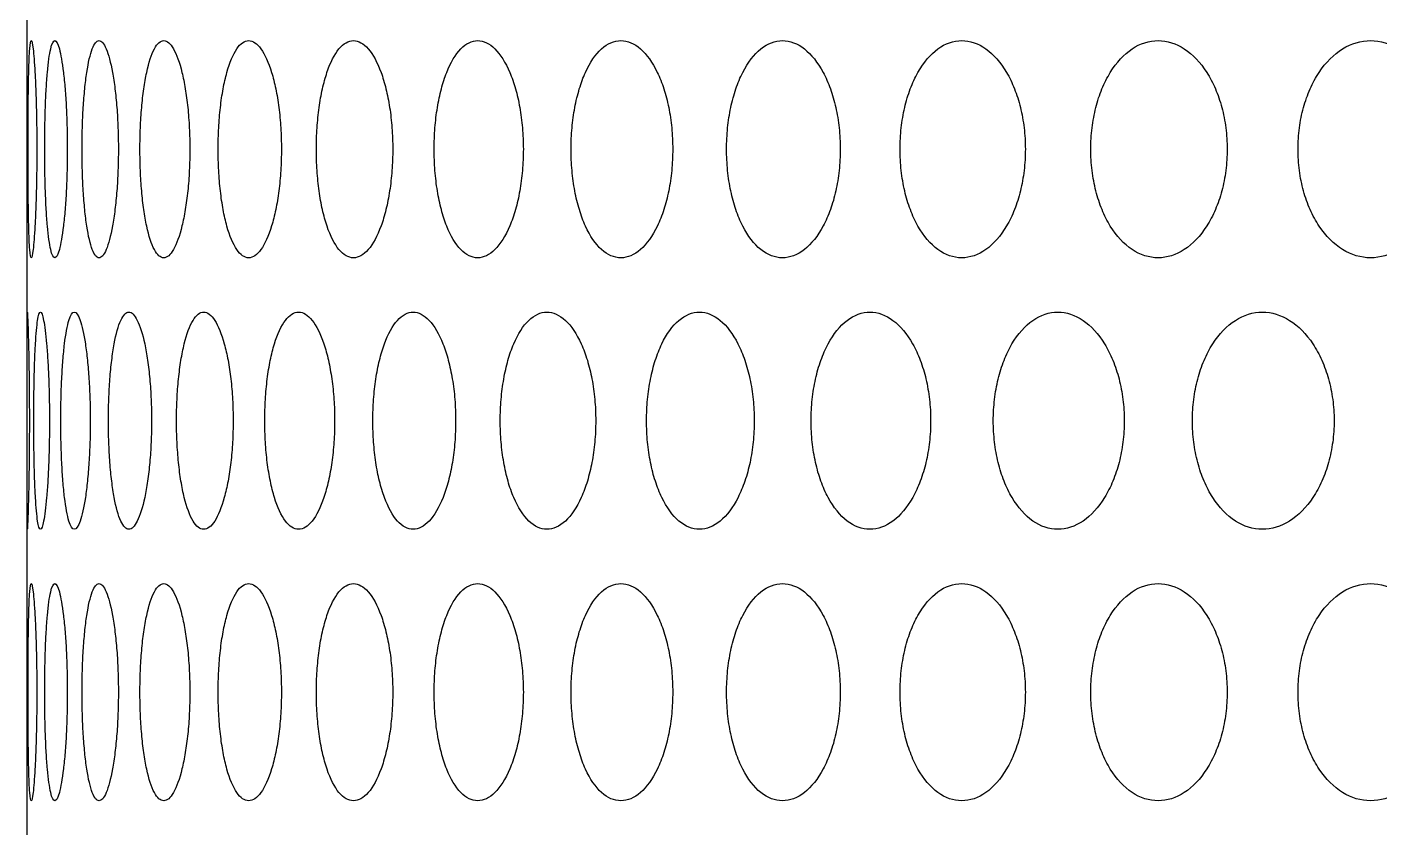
# Model space of a CAD drawing. Header units: millimetres. Extents: x 324 to 7054, y -67 to 2159.
# Drawn here: x 543.51 to 593.34, y 534 to 563.5 of the extents above; entities that cross this region are included whole.
import ezdxf

# ---------------------------------------------------------------- set-up
doc = ezdxf.new("R2010")
doc.units = ezdxf.units.MM
doc.header["$LTSCALE"] = 153.67
doc.layers.get('0').update_dxf_attribs({"linetype": 'CONTINUOUS'})
doc.layers.add('02___PRT_ALL_AXES', color=7, linetype='CONTINUOUS')

msp = doc.modelspace()

# ---------------------------------------------------------------- linework, layer by layer
at = {"linetype": 'Continuous'}
msp.add_line((543.51376, 232.49176), (543.51376, 776), dxfattribs=at)
at = {"layer": '02___PRT_ALL_AXES', "linetype": 'Continuous'}
for points, knots in [([(543.54897, 559), (543.54898, 559.26583), (543.54997, 559.78945), (543.55458, 560.54514), (543.56255, 561.23528), (543.57847, 562.04859), (543.60958, 562.7909), (543.66656, 563.10456), (543.73722, 562.79082), (543.79596, 562.05038), (543.83408, 561.2386), (543.85614, 560.54817), (543.8703, 559.79095), (543.87352, 559.2663), (543.87355, 559)], [0, 0, 0, 0, 0.0625, 0.125, 0.1875, 0.25, 0.375, 0.5, 0.625, 0.75, 0.8125, 0.875, 0.9375, 1, 1, 1, 1]), ([(544.1631, 559), (544.16313, 559.26583), (544.16742, 559.78945), (544.1867, 560.54514), (544.21818, 561.23528), (544.27648, 562.04859), (544.37808, 562.7909), (544.5352, 563.10456), (544.70566, 562.79082), (544.83471, 562.05038), (544.9151, 561.2386), (544.96067, 560.54817), (544.98953, 559.79095), (544.99606, 559.2663), (544.9961, 559)], [0, 0, 0, 0, 0.0625, 0.125, 0.1875, 0.25, 0.375, 0.5, 0.625, 0.75, 0.8125, 0.875, 0.9375, 1, 1, 1, 1]), ([(545.53917, 559), (545.53923, 559.26583), (545.5468, 559.78945), (545.58068, 560.54514), (545.63554, 561.23528), (545.73598, 562.04859), (545.90767, 562.7909), (546.1643, 563.10456), (546.43388, 562.79082), (546.63272, 562.05038), (546.75506, 561.2386), (546.82397, 560.54817), (546.8674, 559.79095), (546.87721, 559.2663), (546.87727, 559)], [0, 0, 0, 0, 0.0625, 0.125, 0.1875, 0.25, 0.375, 0.5, 0.625, 0.75, 0.8125, 0.875, 0.9375, 1, 1, 1, 1]), ([(547.67169, 559), (547.67177, 559.26583), (547.6826, 559.78945), (547.73093, 560.54514), (547.80896, 561.23528), (547.95114, 562.04859), (548.19223, 562.7909), (548.54734, 563.10456), (548.91497, 562.79082), (549.1828, 562.05038), (549.34661, 561.2386), (549.43857, 560.54817), (549.4964, 559.79095), (549.50944, 559.2663), (549.50953, 559)], [0, 0, 0, 0, 0.0625, 0.125, 0.1875, 0.25, 0.375, 0.5, 0.625, 0.75, 0.8125, 0.875, 0.9375, 1, 1, 1, 1]), ([(550.55212, 559), (550.55221, 559.26583), (550.56625, 559.78945), (550.62886, 560.54514), (550.72974, 561.23528), (550.91309, 562.04859), (551.22262, 562.7909), (551.67478, 563.10456), (552.13898, 562.79082), (552.47474, 562.05038), (552.67935, 561.2386), (552.794, 560.54817), (552.866, 559.79095), (552.88223, 559.2663), (552.88234, 559)], [0, 0, 0, 0, 0.0625, 0.125, 0.1875, 0.25, 0.375, 0.5, 0.625, 0.75, 0.8125, 0.875, 0.9375, 1, 1, 1, 1]), ([(554.16892, 559), (554.16904, 559.26583), (554.18623, 559.78945), (554.26285, 560.54514), (554.38618, 561.23528), (554.60997, 562.04859), (554.98669, 562.7909), (555.53411, 563.10456), (556.09303, 562.79082), (556.49536, 562.05038), (556.73996, 561.2386), (556.87683, 560.54817), (556.96272, 559.79095), (556.98207, 559.2663), (556.9822, 559)], [0, 0, 0, 0, 0.0625, 0.125, 0.1875, 0.25, 0.375, 0.5, 0.625, 0.75, 0.8125, 0.875, 0.9375, 1, 1, 1, 1]), ([(558.50763, 559), (558.50776, 559.26583), (558.52804, 559.78945), (558.61837, 560.54514), (558.76365, 561.23528), (559.02698, 562.04859), (559.4694, 562.7909), (560.10987, 563.10456), (560.76126, 562.79082), (561.22856, 562.05038), (561.51217, 561.2386), (561.67073, 560.54817), (561.77015, 559.79095), (561.79255, 559.2663), (561.79269, 559)], [0, 0, 0, 0, 0.0625, 0.125, 0.1875, 0.25, 0.375, 0.5, 0.625, 0.75, 0.8125, 0.875, 0.9375, 1, 1, 1, 1]), ([(563.55087, 559), (563.55102, 559.26583), (563.5743, 559.78945), (563.67798, 560.54514), (563.84463, 561.23528), (564.14645, 562.04859), (564.65278, 562.7909), (565.38375, 563.10456), (566.12501, 562.79082), (566.65541, 562.05038), (566.97689, 561.2386), (567.1565, 560.54817), (567.26906, 559.79095), (567.29441, 559.2663), (567.29457, 559)], [0, 0, 0, 0, 0.0625, 0.125, 0.1875, 0.25, 0.375, 0.5, 0.625, 0.75, 0.8125, 0.875, 0.9375, 1, 1, 1, 1]), ([(569.27845, 559), (569.27862, 559.26583), (569.30481, 559.78945), (569.42143, 560.54514), (569.60878, 561.23528), (569.94788, 562.04859), (570.5161, 562.7909), (571.33464, 563.10456), (572.16281, 562.79082), (572.75417, 562.05038), (573.11225, 561.2386), (573.31217, 560.54817), (573.43743, 559.79095), (573.46563, 559.2663), (573.46581, 559)], [0, 0, 0, 0, 0.0625, 0.125, 0.1875, 0.25, 0.375, 0.5, 0.625, 0.75, 0.8125, 0.875, 0.9375, 1, 1, 1, 1]), ([(575.66745, 559), (575.66764, 559.26583), (575.69664, 559.78945), (575.82572, 560.54514), (576.03302, 561.23528), (576.40804, 562.04859), (577.03589, 562.7909), (577.93872, 563.10456), (578.85047, 562.79082), (579.50044, 562.05038), (579.89367, 561.2386), (580.11312, 560.54817), (580.25057, 559.79095), (580.28151, 559.2663), (580.28171, 559)], [0, 0, 0, 0, 0.0625, 0.125, 0.1875, 0.25, 0.375, 0.5, 0.625, 0.75, 0.8125, 0.875, 0.9375, 1, 1, 1, 1]), ([(582.69229, 559), (582.6925, 559.26583), (582.72419, 559.78945), (582.86522, 560.54514), (583.09165, 561.23528), (583.50109, 562.04859), (584.18604, 562.7909), (585.16954, 563.10456), (586.16123, 562.79082), (586.86721, 562.05038), (587.29402, 561.2386), (587.53212, 560.54817), (587.6812, 559.79095), (587.71476, 559.2663), (587.71498, 559)], [0, 0, 0, 0, 0.0625, 0.125, 0.1875, 0.25, 0.375, 0.5, 0.625, 0.75, 0.8125, 0.875, 0.9375, 1, 1, 1, 1]), ([(590.32485, 559), (590.32508, 559.26583), (590.35933, 559.78945), (590.51175, 560.54514), (590.7564, 561.23528), (591.19862, 562.04859), (591.93793, 562.7909), (592.99818, 563.10456), (594.06584, 562.79082), (594.825, 562.05038), (595.28367, 561.2386), (595.53947, 560.54817), (595.6996, 559.79095), (595.73563, 559.2663), (595.73587, 559)], [0, 0, 0, 0, 0.0625, 0.125, 0.1875, 0.25, 0.375, 0.5, 0.625, 0.75, 0.8125, 0.875, 0.9375, 1, 1, 1, 1]), ([(543.87355, 559), (543.87352, 558.73417), (543.87031, 558.21055), (543.85621, 557.45486), (543.83421, 556.76472), (543.79609, 555.95141), (543.73727, 555.2091), (543.66644, 554.89544), (543.60963, 555.20918), (543.57853, 555.94962), (543.5626, 556.7614), (543.5546, 557.45183), (543.54998, 558.20905), (543.54898, 558.7337), (543.54897, 559)], [0, 0, 0, 0, 0.0625, 0.125, 0.1875, 0.25, 0.375, 0.5, 0.625, 0.75, 0.8125, 0.875, 0.9375, 1, 1, 1, 1]), ([(544.9961, 559), (544.99606, 558.73417), (544.98955, 558.21055), (544.96082, 557.45486), (544.91537, 556.76472), (544.83498, 555.95141), (544.70579, 555.2091), (544.53489, 554.89544), (544.37821, 555.20918), (544.27668, 555.94962), (544.21837, 556.7614), (544.1868, 557.45183), (544.16744, 558.20905), (544.16313, 558.7337), (544.1631, 559)], [0, 0, 0, 0, 0.0625, 0.125, 0.1875, 0.25, 0.375, 0.5, 0.625, 0.75, 0.8125, 0.875, 0.9375, 1, 1, 1, 1]), ([(546.87727, 559), (546.8772, 558.73417), (546.86743, 558.21055), (546.82418, 557.45486), (546.75548, 556.76472), (546.63313, 555.95141), (546.43409, 555.2091), (546.1638, 554.89544), (545.90788, 555.20918), (545.73632, 555.94962), (545.63588, 556.7614), (545.58085, 557.45183), (545.54683, 558.20905), (545.53922, 558.7337), (545.53917, 559)], [0, 0, 0, 0, 0.0625, 0.125, 0.1875, 0.25, 0.375, 0.5, 0.625, 0.75, 0.8125, 0.875, 0.9375, 1, 1, 1, 1]), ([(549.50953, 559), (549.50944, 558.73417), (549.49645, 558.21055), (549.43885, 557.45486), (549.34716, 556.76472), (549.18335, 555.95141), (548.91525, 555.2091), (548.54665, 554.89544), (548.19252, 555.20918), (547.95162, 555.94962), (547.80944, 556.7614), (547.73117, 557.45183), (547.68264, 558.20905), (547.67176, 558.7337), (547.67169, 559)], [0, 0, 0, 0, 0.0625, 0.125, 0.1875, 0.25, 0.375, 0.5, 0.625, 0.75, 0.8125, 0.875, 0.9375, 1, 1, 1, 1]), ([(552.88234, 559), (552.88223, 558.73417), (552.86606, 558.21055), (552.79436, 557.45486), (552.68004, 556.76472), (552.47542, 555.95141), (552.13934, 555.2091), (551.67391, 554.89544), (551.22298, 555.20918), (550.91371, 555.94962), (550.73035, 556.7614), (550.62917, 557.45183), (550.56631, 558.20905), (550.55221, 558.7337), (550.55212, 559)], [0, 0, 0, 0, 0.0625, 0.125, 0.1875, 0.25, 0.375, 0.5, 0.625, 0.75, 0.8125, 0.875, 0.9375, 1, 1, 1, 1]), ([(556.9822, 559), (556.98207, 558.73417), (556.96279, 558.21055), (556.87726, 557.45486), (556.74078, 556.76472), (556.49618, 555.95141), (556.09346, 555.2091), (555.53306, 554.89544), (554.98713, 555.20918), (554.61072, 555.94962), (554.38693, 556.7614), (554.26324, 557.45183), (554.1863, 558.20905), (554.16904, 558.7337), (554.16892, 559)], [0, 0, 0, 0, 0.0625, 0.125, 0.1875, 0.25, 0.375, 0.5, 0.625, 0.75, 0.8125, 0.875, 0.9375, 1, 1, 1, 1]), ([(561.79269, 559), (561.79254, 558.73417), (561.77024, 558.21055), (561.67122, 557.45486), (561.51313, 556.76472), (561.22951, 555.95141), (560.76177, 555.2091), (560.10864, 554.89544), (559.4699, 555.20918), (559.02787, 555.94962), (558.76453, 556.7614), (558.61883, 557.45183), (558.52812, 558.20905), (558.50776, 558.7337), (558.50763, 559)], [0, 0, 0, 0, 0.0625, 0.125, 0.1875, 0.25, 0.375, 0.5, 0.625, 0.75, 0.8125, 0.875, 0.9375, 1, 1, 1, 1]), ([(567.29457, 559), (567.29441, 558.73417), (567.26915, 558.21055), (567.15706, 557.45486), (566.97798, 556.76472), (566.65649, 555.95141), (566.12559, 555.2091), (565.38235, 554.89544), (564.65336, 555.20918), (564.14747, 555.94962), (563.84564, 556.7614), (563.6785, 557.45183), (563.57439, 558.20905), (563.55102, 558.7337), (563.55087, 559)], [0, 0, 0, 0, 0.0625, 0.125, 0.1875, 0.25, 0.375, 0.5, 0.625, 0.75, 0.8125, 0.875, 0.9375, 1, 1, 1, 1]), ([(573.46581, 559), (573.46563, 558.73417), (573.43753, 558.21055), (573.3128, 557.45486), (573.11345, 556.76472), (572.75537, 555.95141), (572.16345, 555.2091), (571.33308, 554.89544), (570.51675, 555.20918), (569.94902, 555.94962), (569.60992, 556.7614), (569.42201, 557.45183), (569.30491, 558.20905), (569.27862, 558.7337), (569.27845, 559)], [0, 0, 0, 0, 0.0625, 0.125, 0.1875, 0.25, 0.375, 0.5, 0.625, 0.75, 0.8125, 0.875, 0.9375, 1, 1, 1, 1]), ([(580.28171, 559), (580.2815, 558.73417), (580.25068, 558.21055), (580.11381, 557.45486), (579.89499, 556.76472), (579.50176, 555.95141), (578.85118, 555.2091), (577.93699, 554.89544), (577.0366, 555.20918), (576.40931, 555.94962), (576.03428, 556.7614), (575.82636, 557.45183), (575.69674, 558.20905), (575.66764, 558.7337), (575.66745, 559)], [0, 0, 0, 0, 0.0625, 0.125, 0.1875, 0.25, 0.375, 0.5, 0.625, 0.75, 0.8125, 0.875, 0.9375, 1, 1, 1, 1]), ([(587.71498, 559), (587.71475, 558.73417), (587.68133, 558.21055), (587.53286, 557.45486), (587.29546, 556.76472), (586.86864, 555.95141), (586.16201, 555.2091), (585.16767, 554.89544), (584.18681, 555.20918), (583.50247, 555.94962), (583.09302, 556.7614), (582.86592, 557.45183), (582.7243, 558.20905), (582.6925, 558.7337), (582.69229, 559)], [0, 0, 0, 0, 0.0625, 0.125, 0.1875, 0.25, 0.375, 0.5, 0.625, 0.75, 0.8125, 0.875, 0.9375, 1, 1, 1, 1]), ([(595.73587, 559), (595.73563, 558.73417), (595.69973, 558.21055), (595.54027, 557.45486), (595.28522, 556.76472), (594.82653, 555.95141), (594.06667, 555.2091), (592.99616, 554.89544), (591.93877, 555.20918), (591.20011, 555.94962), (590.75789, 556.7614), (590.51251, 557.45183), (590.35946, 558.20905), (590.32508, 558.7337), (590.32485, 559)], [0, 0, 0, 0, 0.0625, 0.125, 0.1875, 0.25, 0.375, 0.5, 0.625, 0.75, 0.8125, 0.875, 0.9375, 1, 1, 1, 1]), ([(543.51376, 552.64766), (543.51376, 552.66388), (543.51391, 552.88757), (543.51862, 553.10456), (543.53924, 552.79082), (543.56273, 552.05038), (543.57964, 551.2386), (543.5899, 550.54817), (543.59669, 549.79095), (543.59826, 549.2663), (543.59827, 549)], [0, 0, 0, 0, 0.01486274, 0.21189019, 0.40891765, 0.6059451, 0.70445882, 0.80297255, 0.90148627, 1, 1, 1, 1]), ([(543.76057, 549), (543.76059, 549.26583), (543.76323, 549.78945), (543.77518, 550.54514), (543.79491, 551.23528), (543.83204, 552.04859), (543.89843, 552.7909), (544.00553, 553.10456), (544.12615, 552.79082), (544.2201, 552.05038), (544.27938, 551.2386), (544.31321, 550.54817), (544.33473, 549.79095), (544.33961, 549.2663), (544.33964, 549)], [0, 0, 0, 0, 0.0625, 0.125, 0.1875, 0.25, 0.375, 0.5, 0.625, 0.75, 0.8125, 0.875, 0.9375, 1, 1, 1, 1]), ([(544.75617, 549), (544.75621, 549.26583), (544.76214, 549.78945), (544.78873, 550.54514), (544.83193, 551.23528), (544.91134, 552.04859), (545.04805, 552.7909), (545.25503, 553.10456), (545.47516, 552.79082), (545.63919, 552.05038), (545.7406, 551.2386), (545.79787, 550.54817), (545.83403, 549.79095), (545.8422, 549.2663), (545.84226, 549)], [0, 0, 0, 0, 0.0625, 0.125, 0.1875, 0.25, 0.375, 0.5, 0.625, 0.75, 0.8125, 0.875, 0.9375, 1, 1, 1, 1]), ([(546.51134, 549), (546.5114, 549.26583), (546.52061, 549.78945), (546.56174, 550.54514), (546.62822, 551.23528), (546.74959, 552.04859), (546.95608, 552.7909), (547.2621, 553.10456), (547.58087, 552.79082), (547.81432, 552.05038), (547.95747, 551.2386), (548.03794, 550.54817), (548.08859, 549.79095), (548.10003, 549.2663), (548.1001, 549)], [0, 0, 0, 0, 0.0625, 0.125, 0.1875, 0.25, 0.375, 0.5, 0.625, 0.75, 0.8125, 0.875, 0.9375, 1, 1, 1, 1]), ([(549.01907, 549), (549.01915, 549.26583), (549.03159, 549.78945), (549.08709, 550.54514), (549.17659, 551.23528), (549.33944, 552.04859), (549.61488, 552.7909), (550.01872, 553.10456), (550.43485, 552.79082), (550.73679, 552.05038), (550.92109, 551.2386), (551.02445, 550.54817), (551.0894, 549.79095), (551.10404, 549.2663), (551.10414, 549)], [0, 0, 0, 0, 0.0625, 0.125, 0.1875, 0.25, 0.375, 0.5, 0.625, 0.75, 0.8125, 0.875, 0.9375, 1, 1, 1, 1]), ([(552.26931, 549), (552.26942, 549.26583), (552.28504, 549.78945), (552.35469, 550.54514), (552.46685, 551.23528), (552.67052, 552.04859), (553.01382, 552.7909), (553.51386, 553.10456), (554.02567, 552.79082), (554.3949, 552.05038), (554.61962, 551.2386), (554.74544, 550.54817), (554.82443, 549.79095), (554.84223, 549.2663), (554.84234, 549)], [0, 0, 0, 0, 0.0625, 0.125, 0.1875, 0.25, 0.375, 0.5, 0.625, 0.75, 0.8125, 0.875, 0.9375, 1, 1, 1, 1]), ([(556.24906, 549), (556.24918, 549.26583), (556.26793, 549.78945), (556.35145, 550.54514), (556.48581, 551.23528), (556.7295, 552.04859), (557.13927, 552.7909), (557.73351, 553.10456), (558.33897, 552.79082), (558.77401, 552.05038), (559.03824, 551.2386), (559.18603, 550.54817), (559.27873, 549.79095), (559.29962, 549.2663), (559.29975, 549)], [0, 0, 0, 0, 0.0625, 0.125, 0.1875, 0.25, 0.375, 0.5, 0.625, 0.75, 0.8125, 0.875, 0.9375, 1, 1, 1, 1]), ([(560.94238, 549), (560.94252, 549.26583), (560.96431, 549.78945), (561.06137, 550.54514), (561.21741, 551.23528), (561.50012, 552.04859), (561.97474, 552.7909), (562.6608, 553.10456), (563.35748, 552.79082), (563.85658, 552.05038), (564.15927, 551.2386), (564.32844, 550.54817), (564.43448, 549.79095), (564.45837, 549.2663), (564.45852, 549)], [0, 0, 0, 0, 0.0625, 0.125, 0.1875, 0.25, 0.375, 0.5, 0.625, 0.75, 0.8125, 0.875, 0.9375, 1, 1, 1, 1]), ([(566.33048, 549), (566.33065, 549.26583), (566.3554, 549.78945), (566.4656, 550.54514), (566.64269, 551.23528), (566.96331, 552.04859), (567.50086, 552.7909), (568.276, 553.10456), (569.0611, 552.79082), (569.62227, 552.05038), (569.96221, 551.2386), (570.15207, 550.54817), (570.27104, 549.79095), (570.29783, 549.2663), (570.29801, 549)], [0, 0, 0, 0, 0.0625, 0.125, 0.1875, 0.25, 0.375, 0.5, 0.625, 0.75, 0.8125, 0.875, 0.9375, 1, 1, 1, 1]), ([(572.39181, 549), (572.39199, 549.26583), (572.4196, 549.78945), (572.54251, 550.54514), (572.73994, 551.23528), (573.09717, 552.04859), (573.69551, 552.7909), (574.55662, 553.10456), (575.42702, 552.79082), (576.048, 552.05038), (576.42384, 551.2386), (576.63363, 550.54817), (576.76505, 549.79095), (576.79463, 549.2663), (576.79483, 549)], [0, 0, 0, 0, 0.0625, 0.125, 0.1875, 0.25, 0.375, 0.5, 0.625, 0.75, 0.8125, 0.875, 0.9375, 1, 1, 1, 1]), ([(579.10209, 549), (579.10229, 549.26583), (579.13265, 549.78945), (579.26777, 550.54514), (579.48475, 551.23528), (579.87717, 552.04859), (580.5339, 552.7909), (581.47754, 553.10456), (582.42974, 552.79082), (583.10805, 552.05038), (583.51827, 551.2386), (583.74717, 550.54817), (583.8905, 549.79095), (583.92276, 549.2663), (583.92298, 549)], [0, 0, 0, 0, 0.0625, 0.125, 0.1875, 0.25, 0.375, 0.5, 0.625, 0.75, 0.8125, 0.875, 0.9375, 1, 1, 1, 1]), ([(586.43446, 549), (586.43468, 549.26583), (586.46766, 549.78945), (586.61446, 550.54514), (586.85012, 551.23528), (587.27617, 552.04859), (587.98865, 552.7909), (589.01104, 553.10456), (590.04123, 552.79082), (590.77416, 552.05038), (591.21713, 551.2386), (591.4642, 550.54817), (591.61888, 549.79095), (591.6537, 549.2663), (591.65392, 549)], [0, 0, 0, 0, 0.0625, 0.125, 0.1875, 0.25, 0.375, 0.5, 0.625, 0.75, 0.8125, 0.875, 0.9375, 1, 1, 1, 1]), ([(543.59827, 549), (543.59826, 548.73417), (543.5967, 548.21055), (543.58994, 547.45486), (543.5797, 546.76472), (543.56278, 545.95141), (543.53925, 545.2091), (543.51859, 544.89544), (543.51391, 545.11256), (543.51376, 545.33602), (543.51376, 545.35237)], [0, 0, 0, 0, 0.09850114, 0.19700229, 0.29550343, 0.39400458, 0.59100686, 0.78800915, 0.98501144, 1, 1, 1, 1]), ([(544.33964, 549), (544.33961, 548.73417), (544.33475, 548.21055), (544.31332, 547.45486), (544.27958, 546.76472), (544.22029, 545.95141), (544.12624, 545.2091), (544.00532, 544.89544), (543.89852, 545.20918), (543.83217, 545.94962), (543.79504, 546.7614), (543.77524, 547.45183), (543.76324, 548.20905), (543.76058, 548.7337), (543.76057, 549)], [0, 0, 0, 0, 0.0625, 0.125, 0.1875, 0.25, 0.375, 0.5, 0.625, 0.75, 0.8125, 0.875, 0.9375, 1, 1, 1, 1]), ([(545.84226, 549), (545.8422, 548.73417), (545.83406, 548.21055), (545.79805, 547.45486), (545.74095, 546.76472), (545.63953, 545.95141), (545.47533, 545.2091), (545.25462, 544.89544), (545.04822, 545.20918), (544.91161, 545.94962), (544.83219, 546.7614), (544.78887, 547.45183), (544.76216, 548.20905), (544.7562, 548.7337), (544.75617, 549)], [0, 0, 0, 0, 0.0625, 0.125, 0.1875, 0.25, 0.375, 0.5, 0.625, 0.75, 0.8125, 0.875, 0.9375, 1, 1, 1, 1]), ([(548.1001, 549), (548.10003, 548.73417), (548.08864, 548.21055), (548.03819, 547.45486), (547.95795, 546.76472), (547.8148, 545.95141), (547.58111, 545.2091), (547.26151, 544.89544), (546.95633, 545.20918), (546.75, 545.94962), (546.62862, 546.7614), (546.56194, 547.45183), (546.52064, 548.20905), (546.5114, 548.7337), (546.51134, 549)], [0, 0, 0, 0, 0.0625, 0.125, 0.1875, 0.25, 0.375, 0.5, 0.625, 0.75, 0.8125, 0.875, 0.9375, 1, 1, 1, 1]), ([(551.10414, 549), (551.10404, 548.73417), (551.08945, 548.21055), (551.02477, 547.45486), (550.92172, 546.76472), (550.73741, 545.95141), (550.43517, 545.2091), (550.01794, 544.89544), (549.61521, 545.20918), (549.33999, 545.94962), (549.17713, 546.7614), (549.08737, 547.45183), (549.03164, 548.20905), (549.01915, 548.7337), (549.01907, 549)], [0, 0, 0, 0, 0.0625, 0.125, 0.1875, 0.25, 0.375, 0.5, 0.625, 0.75, 0.8125, 0.875, 0.9375, 1, 1, 1, 1]), ([(554.84234, 549), (554.84223, 548.73417), (554.82449, 548.21055), (554.74584, 547.45486), (554.62038, 546.76472), (554.39565, 545.95141), (554.02607, 545.2091), (553.5129, 544.89544), (553.01421, 545.20918), (552.67121, 545.94962), (552.46753, 546.7614), (552.35504, 547.45183), (552.2851, 548.20905), (552.26941, 548.7337), (552.26931, 549)], [0, 0, 0, 0, 0.0625, 0.125, 0.1875, 0.25, 0.375, 0.5, 0.625, 0.75, 0.8125, 0.875, 0.9375, 1, 1, 1, 1]), ([(559.29975, 549), (559.29961, 548.73417), (559.27881, 548.21055), (559.18649, 547.45486), (559.03913, 546.76472), (558.77489, 545.95141), (558.33944, 545.2091), (557.73237, 544.89544), (557.13974, 545.20918), (556.73032, 545.94962), (556.48663, 546.7614), (556.35186, 547.45183), (556.268, 548.20905), (556.24918, 548.7337), (556.24906, 549)], [0, 0, 0, 0, 0.0625, 0.125, 0.1875, 0.25, 0.375, 0.5, 0.625, 0.75, 0.8125, 0.875, 0.9375, 1, 1, 1, 1]), ([(564.45852, 549), (564.45836, 548.73417), (564.43457, 548.21055), (564.32896, 547.45486), (564.16029, 546.76472), (563.85759, 545.95141), (563.35802, 545.2091), (562.65949, 544.89544), (561.97528, 545.20918), (561.50108, 545.94962), (561.21836, 546.7614), (561.06185, 547.45183), (560.96439, 548.20905), (560.94252, 548.7337), (560.94238, 549)], [0, 0, 0, 0, 0.0625, 0.125, 0.1875, 0.25, 0.375, 0.5, 0.625, 0.75, 0.8125, 0.875, 0.9375, 1, 1, 1, 1]), ([(570.29801, 549), (570.29783, 548.73417), (570.27114, 548.21055), (570.15267, 547.45486), (569.96336, 546.76472), (569.62341, 545.95141), (569.06171, 545.2091), (568.27451, 544.89544), (567.50147, 545.20918), (566.96439, 545.94962), (566.64376, 546.7614), (566.46615, 547.45183), (566.35549, 548.20905), (566.33064, 548.7337), (566.33048, 549)], [0, 0, 0, 0, 0.0625, 0.125, 0.1875, 0.25, 0.375, 0.5, 0.625, 0.75, 0.8125, 0.875, 0.9375, 1, 1, 1, 1]), ([(576.79483, 549), (576.79463, 548.73417), (576.76516, 548.21055), (576.63429, 547.45486), (576.4251, 546.76472), (576.04926, 545.95141), (575.42769, 545.2091), (574.55498, 544.89544), (573.69619, 545.20918), (573.09838, 545.94962), (572.74114, 546.7614), (572.54312, 547.45183), (572.4197, 548.20905), (572.39199, 548.7337), (572.39181, 549)], [0, 0, 0, 0, 0.0625, 0.125, 0.1875, 0.25, 0.375, 0.5, 0.625, 0.75, 0.8125, 0.875, 0.9375, 1, 1, 1, 1]), ([(583.92298, 549), (583.92276, 548.73417), (583.89062, 548.21055), (583.74788, 547.45486), (583.51966, 546.76472), (583.10943, 545.95141), (582.43048, 545.2091), (581.47574, 544.89544), (580.53464, 545.20918), (579.8785, 545.94962), (579.48607, 546.7614), (579.26845, 547.45183), (579.13276, 548.20905), (579.10228, 548.7337), (579.10209, 549)], [0, 0, 0, 0, 0.0625, 0.125, 0.1875, 0.25, 0.375, 0.5, 0.625, 0.75, 0.8125, 0.875, 0.9375, 1, 1, 1, 1]), ([(591.65392, 549), (591.65369, 548.73417), (591.61901, 548.21055), (591.46497, 547.45486), (591.21862, 546.76472), (590.77565, 545.95141), (590.04203, 545.2091), (589.00909, 544.89544), (587.98946, 545.20918), (587.2776, 545.94962), (586.85155, 546.7614), (586.6152, 547.45183), (586.46779, 548.20905), (586.43468, 548.7337), (586.43446, 549)], [0, 0, 0, 0, 0.0625, 0.125, 0.1875, 0.25, 0.375, 0.5, 0.625, 0.75, 0.8125, 0.875, 0.9375, 1, 1, 1, 1]), ([(543.54897, 539), (543.54898, 539.26583), (543.54997, 539.78945), (543.55458, 540.54514), (543.56255, 541.23528), (543.57847, 542.04859), (543.60958, 542.7909), (543.66656, 543.10456), (543.73722, 542.79082), (543.79596, 542.05038), (543.83408, 541.2386), (543.85614, 540.54817), (543.8703, 539.79095), (543.87352, 539.2663), (543.87355, 539)], [0, 0, 0, 0, 0.0625, 0.125, 0.1875, 0.25, 0.375, 0.5, 0.625, 0.75, 0.8125, 0.875, 0.9375, 1, 1, 1, 1]), ([(544.1631, 539), (544.16313, 539.26583), (544.16742, 539.78945), (544.1867, 540.54514), (544.21818, 541.23528), (544.27648, 542.04859), (544.37808, 542.7909), (544.5352, 543.10456), (544.70566, 542.79082), (544.83471, 542.05038), (544.9151, 541.2386), (544.96067, 540.54817), (544.98953, 539.79095), (544.99606, 539.2663), (544.9961, 539)], [0, 0, 0, 0, 0.0625, 0.125, 0.1875, 0.25, 0.375, 0.5, 0.625, 0.75, 0.8125, 0.875, 0.9375, 1, 1, 1, 1]), ([(545.53917, 539), (545.53923, 539.26583), (545.5468, 539.78945), (545.58068, 540.54514), (545.63554, 541.23528), (545.73598, 542.04859), (545.90767, 542.7909), (546.1643, 543.10456), (546.43388, 542.79082), (546.63272, 542.05038), (546.75506, 541.2386), (546.82397, 540.54817), (546.8674, 539.79095), (546.87721, 539.2663), (546.87727, 539)], [0, 0, 0, 0, 0.0625, 0.125, 0.1875, 0.25, 0.375, 0.5, 0.625, 0.75, 0.8125, 0.875, 0.9375, 1, 1, 1, 1]), ([(547.67169, 539), (547.67177, 539.26583), (547.6826, 539.78945), (547.73093, 540.54514), (547.80896, 541.23528), (547.95114, 542.04859), (548.19223, 542.7909), (548.54734, 543.10456), (548.91497, 542.79082), (549.1828, 542.05038), (549.34661, 541.2386), (549.43857, 540.54817), (549.4964, 539.79095), (549.50944, 539.2663), (549.50953, 539)], [0, 0, 0, 0, 0.0625, 0.125, 0.1875, 0.25, 0.375, 0.5, 0.625, 0.75, 0.8125, 0.875, 0.9375, 1, 1, 1, 1]), ([(550.55212, 539), (550.55221, 539.26583), (550.56625, 539.78945), (550.62886, 540.54514), (550.72974, 541.23528), (550.91309, 542.04859), (551.22262, 542.7909), (551.67478, 543.10456), (552.13898, 542.79082), (552.47474, 542.05038), (552.67935, 541.2386), (552.794, 540.54817), (552.866, 539.79095), (552.88223, 539.2663), (552.88234, 539)], [0, 0, 0, 0, 0.0625, 0.125, 0.1875, 0.25, 0.375, 0.5, 0.625, 0.75, 0.8125, 0.875, 0.9375, 1, 1, 1, 1]), ([(554.16892, 539), (554.16904, 539.26583), (554.18623, 539.78945), (554.26285, 540.54514), (554.38618, 541.23528), (554.60997, 542.04859), (554.98669, 542.7909), (555.53411, 543.10456), (556.09303, 542.79082), (556.49536, 542.05038), (556.73996, 541.2386), (556.87683, 540.54817), (556.96272, 539.79095), (556.98207, 539.2663), (556.9822, 539)], [0, 0, 0, 0, 0.0625, 0.125, 0.1875, 0.25, 0.375, 0.5, 0.625, 0.75, 0.8125, 0.875, 0.9375, 1, 1, 1, 1]), ([(558.50763, 539), (558.50776, 539.26583), (558.52804, 539.78945), (558.61837, 540.54514), (558.76365, 541.23528), (559.02698, 542.04859), (559.4694, 542.7909), (560.10987, 543.10456), (560.76126, 542.79082), (561.22856, 542.05038), (561.51217, 541.2386), (561.67073, 540.54817), (561.77015, 539.79095), (561.79255, 539.2663), (561.79269, 539)], [0, 0, 0, 0, 0.0625, 0.125, 0.1875, 0.25, 0.375, 0.5, 0.625, 0.75, 0.8125, 0.875, 0.9375, 1, 1, 1, 1]), ([(563.55087, 539), (563.55102, 539.26583), (563.5743, 539.78945), (563.67798, 540.54514), (563.84463, 541.23528), (564.14645, 542.04859), (564.65278, 542.7909), (565.38375, 543.10456), (566.12501, 542.79082), (566.65541, 542.05038), (566.97689, 541.2386), (567.1565, 540.54817), (567.26906, 539.79095), (567.29441, 539.2663), (567.29457, 539)], [0, 0, 0, 0, 0.0625, 0.125, 0.1875, 0.25, 0.375, 0.5, 0.625, 0.75, 0.8125, 0.875, 0.9375, 1, 1, 1, 1]), ([(569.27845, 539), (569.27862, 539.26583), (569.30481, 539.78945), (569.42143, 540.54514), (569.60878, 541.23528), (569.94788, 542.04859), (570.5161, 542.7909), (571.33464, 543.10456), (572.16281, 542.79082), (572.75417, 542.05038), (573.11225, 541.2386), (573.31217, 540.54817), (573.43743, 539.79095), (573.46563, 539.2663), (573.46581, 539)], [0, 0, 0, 0, 0.0625, 0.125, 0.1875, 0.25, 0.375, 0.5, 0.625, 0.75, 0.8125, 0.875, 0.9375, 1, 1, 1, 1]), ([(575.66745, 539), (575.66764, 539.26583), (575.69664, 539.78945), (575.82572, 540.54514), (576.03302, 541.23528), (576.40804, 542.04859), (577.03589, 542.7909), (577.93872, 543.10456), (578.85047, 542.79082), (579.50044, 542.05038), (579.89367, 541.2386), (580.11312, 540.54817), (580.25057, 539.79095), (580.28151, 539.2663), (580.28171, 539)], [0, 0, 0, 0, 0.0625, 0.125, 0.1875, 0.25, 0.375, 0.5, 0.625, 0.75, 0.8125, 0.875, 0.9375, 1, 1, 1, 1]), ([(582.69229, 539), (582.6925, 539.26583), (582.72419, 539.78945), (582.86522, 540.54514), (583.09165, 541.23528), (583.50109, 542.04859), (584.18604, 542.7909), (585.16954, 543.10456), (586.16123, 542.79082), (586.86721, 542.05038), (587.29402, 541.2386), (587.53212, 540.54817), (587.6812, 539.79095), (587.71476, 539.2663), (587.71498, 539)], [0, 0, 0, 0, 0.0625, 0.125, 0.1875, 0.25, 0.375, 0.5, 0.625, 0.75, 0.8125, 0.875, 0.9375, 1, 1, 1, 1]), ([(590.32485, 539), (590.32508, 539.26583), (590.35933, 539.78945), (590.51175, 540.54514), (590.7564, 541.23528), (591.19862, 542.04859), (591.93793, 542.7909), (592.99818, 543.10456), (594.06584, 542.79082), (594.825, 542.05038), (595.28367, 541.2386), (595.53947, 540.54817), (595.6996, 539.79095), (595.73563, 539.2663), (595.73587, 539)], [0, 0, 0, 0, 0.0625, 0.125, 0.1875, 0.25, 0.375, 0.5, 0.625, 0.75, 0.8125, 0.875, 0.9375, 1, 1, 1, 1]), ([(543.87355, 539), (543.87352, 538.73417), (543.87031, 538.21055), (543.85621, 537.45486), (543.83421, 536.76472), (543.79609, 535.95141), (543.73727, 535.2091), (543.66644, 534.89544), (543.60963, 535.20918), (543.57853, 535.94962), (543.5626, 536.7614), (543.5546, 537.45183), (543.54998, 538.20905), (543.54898, 538.7337), (543.54897, 539)], [0, 0, 0, 0, 0.0625, 0.125, 0.1875, 0.25, 0.375, 0.5, 0.625, 0.75, 0.8125, 0.875, 0.9375, 1, 1, 1, 1]), ([(544.9961, 539), (544.99606, 538.73417), (544.98955, 538.21055), (544.96082, 537.45486), (544.91537, 536.76472), (544.83498, 535.95141), (544.70579, 535.2091), (544.53489, 534.89544), (544.37821, 535.20918), (544.27668, 535.94962), (544.21837, 536.7614), (544.1868, 537.45183), (544.16744, 538.20905), (544.16313, 538.7337), (544.1631, 539)], [0, 0, 0, 0, 0.0625, 0.125, 0.1875, 0.25, 0.375, 0.5, 0.625, 0.75, 0.8125, 0.875, 0.9375, 1, 1, 1, 1]), ([(546.87727, 539), (546.8772, 538.73417), (546.86743, 538.21055), (546.82418, 537.45486), (546.75548, 536.76472), (546.63313, 535.95141), (546.43409, 535.2091), (546.1638, 534.89544), (545.90788, 535.20918), (545.73632, 535.94962), (545.63588, 536.7614), (545.58085, 537.45183), (545.54683, 538.20905), (545.53922, 538.7337), (545.53917, 539)], [0, 0, 0, 0, 0.0625, 0.125, 0.1875, 0.25, 0.375, 0.5, 0.625, 0.75, 0.8125, 0.875, 0.9375, 1, 1, 1, 1]), ([(549.50953, 539), (549.50944, 538.73417), (549.49645, 538.21055), (549.43885, 537.45486), (549.34716, 536.76472), (549.18335, 535.95141), (548.91525, 535.2091), (548.54665, 534.89544), (548.19252, 535.20918), (547.95162, 535.94962), (547.80944, 536.7614), (547.73117, 537.45183), (547.68264, 538.20905), (547.67176, 538.7337), (547.67169, 539)], [0, 0, 0, 0, 0.0625, 0.125, 0.1875, 0.25, 0.375, 0.5, 0.625, 0.75, 0.8125, 0.875, 0.9375, 1, 1, 1, 1]), ([(552.88234, 539), (552.88223, 538.73417), (552.86606, 538.21055), (552.79436, 537.45486), (552.68004, 536.76472), (552.47542, 535.95141), (552.13934, 535.2091), (551.67391, 534.89544), (551.22298, 535.20918), (550.91371, 535.94962), (550.73035, 536.7614), (550.62917, 537.45183), (550.56631, 538.20905), (550.55221, 538.7337), (550.55212, 539)], [0, 0, 0, 0, 0.0625, 0.125, 0.1875, 0.25, 0.375, 0.5, 0.625, 0.75, 0.8125, 0.875, 0.9375, 1, 1, 1, 1]), ([(556.9822, 539), (556.98207, 538.73417), (556.96279, 538.21055), (556.87726, 537.45486), (556.74078, 536.76472), (556.49618, 535.95141), (556.09346, 535.2091), (555.53306, 534.89544), (554.98713, 535.20918), (554.61072, 535.94962), (554.38693, 536.7614), (554.26324, 537.45183), (554.1863, 538.20905), (554.16904, 538.7337), (554.16892, 539)], [0, 0, 0, 0, 0.0625, 0.125, 0.1875, 0.25, 0.375, 0.5, 0.625, 0.75, 0.8125, 0.875, 0.9375, 1, 1, 1, 1]), ([(561.79269, 539), (561.79254, 538.73417), (561.77024, 538.21055), (561.67122, 537.45486), (561.51313, 536.76472), (561.22951, 535.95141), (560.76177, 535.2091), (560.10864, 534.89544), (559.4699, 535.20918), (559.02787, 535.94962), (558.76453, 536.7614), (558.61883, 537.45183), (558.52812, 538.20905), (558.50776, 538.7337), (558.50763, 539)], [0, 0, 0, 0, 0.0625, 0.125, 0.1875, 0.25, 0.375, 0.5, 0.625, 0.75, 0.8125, 0.875, 0.9375, 1, 1, 1, 1]), ([(567.29457, 539), (567.29441, 538.73417), (567.26915, 538.21055), (567.15706, 537.45486), (566.97798, 536.76472), (566.65649, 535.95141), (566.12559, 535.2091), (565.38235, 534.89544), (564.65336, 535.20918), (564.14747, 535.94962), (563.84564, 536.7614), (563.6785, 537.45183), (563.57439, 538.20905), (563.55102, 538.7337), (563.55087, 539)], [0, 0, 0, 0, 0.0625, 0.125, 0.1875, 0.25, 0.375, 0.5, 0.625, 0.75, 0.8125, 0.875, 0.9375, 1, 1, 1, 1]), ([(573.46581, 539), (573.46563, 538.73417), (573.43753, 538.21055), (573.3128, 537.45486), (573.11345, 536.76472), (572.75537, 535.95141), (572.16345, 535.2091), (571.33308, 534.89544), (570.51675, 535.20918), (569.94902, 535.94962), (569.60992, 536.7614), (569.42201, 537.45183), (569.30491, 538.20905), (569.27862, 538.7337), (569.27845, 539)], [0, 0, 0, 0, 0.0625, 0.125, 0.1875, 0.25, 0.375, 0.5, 0.625, 0.75, 0.8125, 0.875, 0.9375, 1, 1, 1, 1]), ([(580.28171, 539), (580.2815, 538.73417), (580.25068, 538.21055), (580.11381, 537.45486), (579.89499, 536.76472), (579.50176, 535.95141), (578.85118, 535.2091), (577.93699, 534.89544), (577.0366, 535.20918), (576.40931, 535.94962), (576.03428, 536.7614), (575.82636, 537.45183), (575.69674, 538.20905), (575.66764, 538.7337), (575.66745, 539)], [0, 0, 0, 0, 0.0625, 0.125, 0.1875, 0.25, 0.375, 0.5, 0.625, 0.75, 0.8125, 0.875, 0.9375, 1, 1, 1, 1]), ([(587.71498, 539), (587.71475, 538.73417), (587.68133, 538.21055), (587.53286, 537.45486), (587.29546, 536.76472), (586.86864, 535.95141), (586.16201, 535.2091), (585.16767, 534.89544), (584.18681, 535.20918), (583.50247, 535.94962), (583.09302, 536.7614), (582.86592, 537.45183), (582.7243, 538.20905), (582.6925, 538.7337), (582.69229, 539)], [0, 0, 0, 0, 0.0625, 0.125, 0.1875, 0.25, 0.375, 0.5, 0.625, 0.75, 0.8125, 0.875, 0.9375, 1, 1, 1, 1]), ([(595.73587, 539), (595.73563, 538.73417), (595.69973, 538.21055), (595.54027, 537.45486), (595.28522, 536.76472), (594.82653, 535.95141), (594.06667, 535.2091), (592.99616, 534.89544), (591.93877, 535.20918), (591.20011, 535.94962), (590.75789, 536.7614), (590.51251, 537.45183), (590.35946, 538.20905), (590.32508, 538.7337), (590.32485, 539)], [0, 0, 0, 0, 0.0625, 0.125, 0.1875, 0.25, 0.375, 0.5, 0.625, 0.75, 0.8125, 0.875, 0.9375, 1, 1, 1, 1])]:
    msp.add_open_spline(points, degree=3, knots=knots, dxfattribs=at)

doc.saveas('drawing.dxf')
